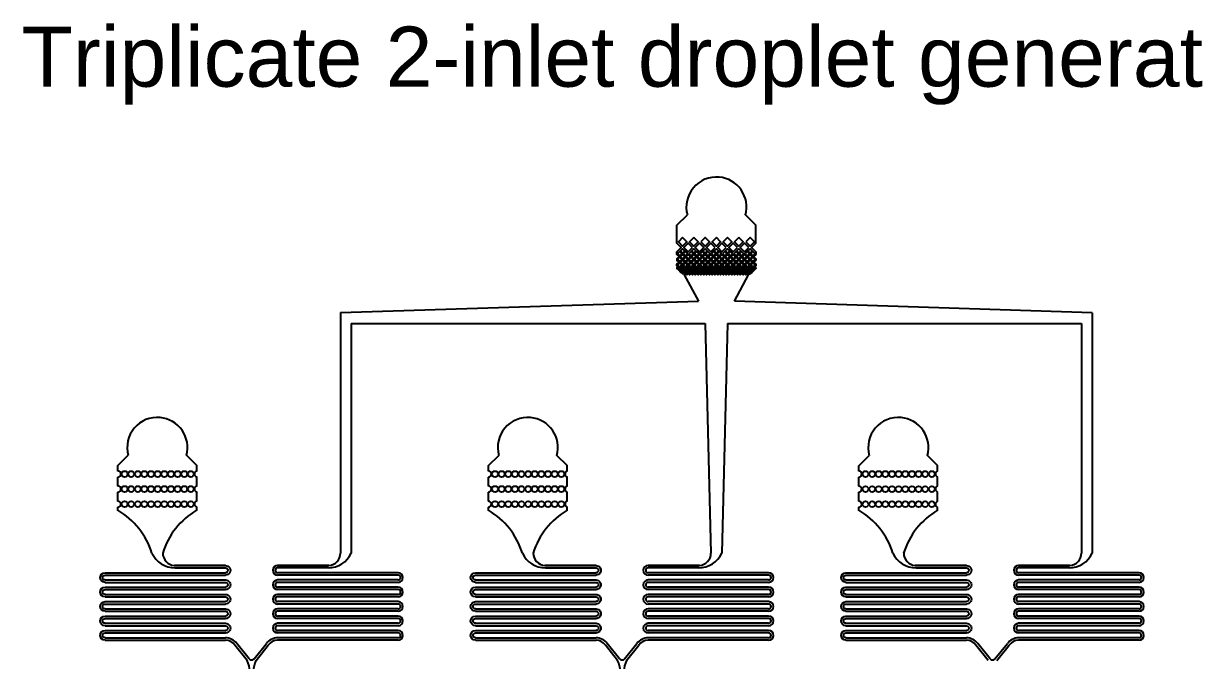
# Model space of a CAD drawing. Header units: inches. Extents: x 1277 to 1304299, y 7085 to 100777.
# Drawn here: x 25077 to 44539, y 20797 to 31375 of the extents above; entities that cross this region are included whole.
import ezdxf

# ---------------------------------------------------------------- set-up
doc = ezdxf.new("R2010")
doc.units = ezdxf.units.IN
doc.header["$MEASUREMENT"] = 0
doc.styles.get("Standard").update_dxf_attribs({"font": 'arial.ttf'})

# ---------------------------------------------------------------- blocks, each defined once
blk = doc.blocks.new('*U2159')
for radius in [79.99998, 39.99999]:
    blk.add_arc((0, 39.99999), radius, 180, 0)
blk = doc.blocks.new('*U2160')
at = {"color": 0, "linetype": 'ByBlock', "lineweight": -2, "transparency": 16777216}
for p in [(0, 0), (239.99994, 0), (479.99988, 0), (719.99982, 0), (959.99976, 0)]:
    blk.add_blockref('*U2159', p, dxfattribs=at)
blk = doc.blocks.new('*U2161')
for radius in [79.99998, 39.99999]:
    blk.add_arc((0, -39.99999), radius, 0, 180)
blk = doc.blocks.new('*U2162')
at = {"color": 0, "linetype": 'ByBlock', "lineweight": -2, "transparency": 16777216}
for p in [(0, 0), (239.99994, 0), (479.99988, 0), (719.99982, 0), (959.99976, 0)]:
    blk.add_blockref('*U2161', p, dxfattribs=at)
blk = doc.blocks.new('*U2154')
for radius in [79.99998, 39.99999]:
    blk.add_arc((0, 39.99999), radius, 180, 0)
blk = doc.blocks.new('*U2155')
at = {"color": 0, "linetype": 'ByBlock', "lineweight": -2, "transparency": 16777216}
for p in [(0, 0), (239.99994, 0), (479.99988, 0), (719.99982, 0), (959.99976, 0)]:
    blk.add_blockref('*U2154', p, dxfattribs=at)
blk = doc.blocks.new('*U2156')
for radius in [79.99998, 39.99999]:
    blk.add_arc((0, -39.99999), radius, 0, 180)
blk = doc.blocks.new('*U2157')
at = {"color": 0, "linetype": 'ByBlock', "lineweight": -2, "transparency": 16777216}
for p in [(0, 0), (239.99994, 0), (479.99988, 0), (719.99982, 0), (959.99976, 0)]:
    blk.add_blockref('*U2156', p, dxfattribs=at)
blk = doc.blocks.new('*U2198')
for radius in [79.99998, 39.99999]:
    blk.add_arc((0, 39.99999), radius, 180, 0)
blk = doc.blocks.new('*U2165')
at = {"color": 0, "linetype": 'ByBlock', "lineweight": -2, "transparency": 16777216}
for p in [(0, 0), (239.99994, 0), (479.99988, 0), (719.99982, 0), (959.99976, 0)]:
    blk.add_blockref('*U2198', p, dxfattribs=at)
blk = doc.blocks.new('*U2184')
for radius in [79.99998, 39.99999]:
    blk.add_arc((0, -39.99999), radius, 0, 180)
blk = doc.blocks.new('*U2185')
at = {"color": 0, "linetype": 'ByBlock', "lineweight": -2, "transparency": 16777216}
for p in [(0, 0), (239.99994, 0), (479.99988, 0), (719.99982, 0), (959.99976, 0)]:
    blk.add_blockref('*U2184', p, dxfattribs=at)
blk = doc.blocks.new('*U2193')
for radius in [79.99998, 39.99999]:
    blk.add_arc((0, 39.99999), radius, 180, 0)
blk = doc.blocks.new('*U2194')
at = {"color": 0, "linetype": 'ByBlock', "lineweight": -2, "transparency": 16777216}
for p in [(0, 0), (239.99994, 0), (479.99988, 0), (719.99982, 0), (959.99976, 0)]:
    blk.add_blockref('*U2193', p, dxfattribs=at)
blk = doc.blocks.new('*U2195')
for radius in [79.99998, 39.99999]:
    blk.add_arc((0, -39.99999), radius, 0, 180)
blk = doc.blocks.new('*U2196')
at = {"color": 0, "linetype": 'ByBlock', "lineweight": -2, "transparency": 16777216}
for p in [(0, 0), (239.99994, 0), (479.99988, 0), (719.99982, 0), (959.99976, 0)]:
    blk.add_blockref('*U2195', p, dxfattribs=at)
blk = doc.blocks.new('*U2176')
for radius in [79.99998, 39.99999]:
    blk.add_arc((0, 39.99999), radius, 180, 0)
blk = doc.blocks.new('*U2177')
at = {"color": 0, "linetype": 'ByBlock', "lineweight": -2, "transparency": 16777216}
for p in [(0, 0), (239.99994, 0), (479.99988, 0), (719.99982, 0), (959.99976, 0)]:
    blk.add_blockref('*U2176', p, dxfattribs=at)
blk = doc.blocks.new('*U2178')
for radius in [79.99998, 39.99999]:
    blk.add_arc((0, -39.99999), radius, 0, 180)
blk = doc.blocks.new('*U2150')
at = {"color": 0, "linetype": 'ByBlock', "lineweight": -2, "transparency": 16777216}
for p in [(0, 0), (239.99994, 0), (479.99988, 0), (719.99982, 0), (959.99976, 0)]:
    blk.add_blockref('*U2178', p, dxfattribs=at)
blk = doc.blocks.new('*U2171')
for radius in [79.99998, 39.99999]:
    blk.add_arc((0, 39.99999), radius, 180, 0)
blk = doc.blocks.new('*U2172')
at = {"color": 0, "linetype": 'ByBlock', "lineweight": -2, "transparency": 16777216}
for p in [(0, 0), (239.99994, 0), (479.99988, 0), (719.99982, 0), (959.99976, 0)]:
    blk.add_blockref('*U2171', p, dxfattribs=at)
blk = doc.blocks.new('*U2173')
for radius in [79.99998, 39.99999]:
    blk.add_arc((0, -39.99999), radius, 0, 180)
blk = doc.blocks.new('*U2174')
at = {"color": 0, "linetype": 'ByBlock', "lineweight": -2, "transparency": 16777216}
for p in [(0, 0), (239.99994, 0), (479.99988, 0), (719.99982, 0), (959.99976, 0)]:
    blk.add_blockref('*U2173', p, dxfattribs=at)

msp = doc.modelspace()

# ---------------------------------------------------------------- linework, layer by layer
for p, q in [((37132, 27447), (37097, 27411)), ((37226, 27447), (37190, 27411)), ((35919, 27353), (35919, 27376)), ((37097, 27411), (37132, 27376)), ((37179, 27400), (37144, 27365)), ((37144, 27365), (37179, 27329)), ((37190, 27411), (37226, 27376)), ((37226, 27307), (37226, 27318)), ((37226, 27318), (37226, 27307)), ((36038, 27203), (36275, 26764)), ((36875, 26764), (37107, 27203)), ((30336, 26574), (36275, 26764)), ((42809, 26573), (36875, 26764)), ((30336, 26574), (30336, 22582)), ((42809, 26573), (42809, 22581)), ((30516, 26393), (36387, 26393)), ((30516, 26393), (30516, 22582)), ((36387, 26393), (36482, 22582)), ((36758, 26393), (36663, 22582)), ((36758, 26393), (42629, 26393)), ((42629, 26393), (42629, 22581)), ((26644, 23694), (26644, 23844)), ((27951, 23692), (27951, 23846)), ((32790, 23694), (32790, 23844)), ((34097, 23692), (34097, 23845)), ((38937, 23693), (38937, 23843)), ((40244, 23691), (40244, 23845)), ((26644, 23444), (26644, 23594)), ((27951, 23442), (27951, 23596)), ((32790, 23444), (32790, 23594)), ((34097, 23442), (34097, 23595)), ((38937, 23443), (38937, 23593)), ((40244, 23441), (40244, 23595)), ((26644, 23291), (26644, 23344)), ((27951, 23291), (27951, 23346)), ((32790, 23291), (32790, 23344)), ((34097, 23291), (34097, 23345)), ((38937, 23291), (38937, 23343)), ((40244, 23291), (40244, 23345)), ((26430, 22255), (28430, 22255)), ((26430, 22215), (28430, 22215)), ((27592, 22335), (28430, 22335)), ((30131, 22335), (29293, 22335)), ((31293, 22255), (29293, 22255)), ((31293, 22215), (29293, 22215)), ((32576, 22255), (34576, 22255)), ((32576, 22215), (34576, 22215)), ((33738, 22335), (34576, 22335)), ((36278, 22335), (35440, 22335)), ((37440, 22255), (35440, 22255)), ((37440, 22215), (35440, 22215)), ((38723, 22255), (40723, 22255)), ((38723, 22215), (40723, 22215)), ((39885, 22335), (40723, 22335)), ((42424, 22335), (41586, 22335)), ((43586, 22255), (41586, 22255)), ((43586, 22215), (41586, 22215)), ((26430, 22135), (28430, 22135)), ((26430, 22095), (28430, 22095)), ((26430, 22015), (28430, 22015)), ((31293, 22135), (29293, 22135)), ((31293, 22095), (29293, 22095)), ((31293, 22015), (29293, 22015)), ((32576, 22135), (34576, 22135)), ((32576, 22095), (34576, 22095)), ((32576, 22015), (34576, 22015)), ((37440, 22135), (35440, 22135)), ((37440, 22095), (35440, 22095)), ((37440, 22015), (35440, 22015)), ((38723, 22135), (40723, 22135)), ((38723, 22095), (40723, 22095)), ((38723, 22015), (40723, 22015)), ((43586, 22135), (41586, 22135)), ((43586, 22095), (41586, 22095)), ((43586, 22015), (41586, 22015)), ((26430, 21975), (28430, 21975)), ((26430, 21895), (28430, 21895)), ((26430, 21855), (28430, 21855)), ((31293, 21975), (29293, 21975)), ((31293, 21895), (29293, 21895)), ((31293, 21855), (29293, 21855)), ((32576, 21975), (34576, 21975)), ((32576, 21895), (34576, 21895)), ((32576, 21855), (34576, 21855)), ((37440, 21975), (35440, 21975)), ((37440, 21895), (35440, 21895)), ((37440, 21855), (35440, 21855)), ((38723, 21975), (40723, 21975)), ((38723, 21895), (40723, 21895)), ((38723, 21855), (40723, 21855)), ((43586, 21975), (41586, 21975)), ((43586, 21895), (41586, 21895)), ((43586, 21855), (41586, 21855)), ((26430, 21775), (28430, 21775)), ((26430, 21735), (28430, 21735)), ((26430, 21655), (28430, 21655)), ((26430, 21615), (28430, 21615)), ((31293, 21775), (29293, 21775)), ((31293, 21735), (29293, 21735)), ((31293, 21655), (29293, 21655)), ((31293, 21615), (29293, 21615)), ((32576, 21775), (34576, 21775)), ((32576, 21735), (34576, 21735)), ((32576, 21655), (34576, 21655)), ((32576, 21615), (34576, 21615)), ((37440, 21775), (35440, 21775)), ((37440, 21735), (35440, 21735)), ((37440, 21655), (35440, 21655)), ((37440, 21615), (35440, 21615)), ((38723, 21775), (40723, 21775)), ((38723, 21735), (40723, 21735)), ((38723, 21655), (40723, 21655)), ((38723, 21615), (40723, 21615)), ((43586, 21775), (41586, 21775)), ((43586, 21735), (41586, 21735)), ((43586, 21655), (41586, 21655)), ((43586, 21615), (41586, 21615)), ((26430, 21535), (28430, 21535)), ((26430, 21495), (28430, 21495)), ((26430, 21415), (28430, 21415)), ((31293, 21535), (29293, 21535)), ((31293, 21495), (29293, 21495)), ((31293, 21415), (29293, 21415)), ((32576, 21535), (34576, 21535)), ((32576, 21495), (34576, 21495)), ((32576, 21415), (34576, 21415)), ((37440, 21535), (35440, 21535)), ((37440, 21495), (35440, 21495)), ((37440, 21415), (35440, 21415)), ((38723, 21535), (40723, 21535)), ((38723, 21495), (40723, 21495)), ((38723, 21415), (40723, 21415)), ((43586, 21535), (41586, 21535)), ((43586, 21495), (41586, 21495)), ((43586, 21415), (41586, 21415)), ((26430, 21375), (28430, 21375)), ((26430, 21295), (28430, 21295)), ((26430, 21255), (28430, 21255)), ((31293, 21375), (29293, 21375)), ((31293, 21295), (29293, 21295)), ((31293, 21255), (29293, 21255)), ((32576, 21375), (34576, 21375)), ((32576, 21295), (34576, 21295)), ((32576, 21255), (34576, 21255)), ((37440, 21375), (35440, 21375)), ((37440, 21295), (35440, 21295)), ((37440, 21255), (35440, 21255)), ((38723, 21375), (40723, 21375)), ((38723, 21295), (40723, 21295)), ((38723, 21255), (40723, 21255)), ((43586, 21375), (41586, 21375)), ((43586, 21295), (41586, 21295)), ((43586, 21255), (41586, 21255)), ((26430, 21175), (28430, 21175)), ((26430, 21135), (28430, 21135)), ((28788, 20798), (28584, 21051)), ((28821, 20826), (28616, 21079)), ((28902, 20826), (29107, 21079)), ((28935, 20798), (29139, 21051)), ((31293, 21175), (29293, 21175)), ((31293, 21135), (29293, 21135)), ((32576, 21175), (34576, 21175)), ((32576, 21135), (34576, 21135)), ((34935, 20797), (34731, 21051)), ((34967, 20825), (34763, 21079)), ((35049, 20825), (35253, 21079)), ((35081, 20797), (35286, 21051)), ((37440, 21175), (35440, 21175)), ((37440, 21135), (35440, 21135)), ((38723, 21175), (40723, 21175)), ((38723, 21135), (40723, 21135)), ((41082, 20797), (40877, 21051)), ((41114, 20825), (40909, 21079)), ((41195, 20825), (41400, 21079)), ((41228, 20797), (41432, 21051)), ((43586, 21175), (41586, 21175)), ((43586, 21135), (41586, 21135))]:
    msp.add_line(p, q)
for points in [[(37057, 28196, 0.465138), (36619, 28823, 0.521789), (36091, 28196)], [(27781, 24205, 0.465138), (27344, 24832, 0.521789), (26815, 24205)], [(33928, 24204, 0.465138), (33490, 24832, 0.521789), (32962, 24204)], [(40075, 24204, 0.465138), (39637, 24831, 0.521789), (39109, 24204)]]:
    msp.add_lwpolyline(points, format="xyb")
for points in [[(35919, 27585), (35990, 27656), (35919, 27727), (35919, 28024), (36091, 28196)], [(37226, 27585), (37226, 27540), (37226, 27585), (37155, 27656), (37226, 27727), (37226, 28027), (37057, 28196)], [(35919, 27585), (35919, 27540), (35919, 27585)], [(35919, 27540), (35954, 27505), (35919, 27469), (35919, 27447)], [(37226, 27540), (37190, 27505), (37226, 27469)], [(35919, 27318), (35937, 27336), (35919, 27353)], [(35919, 27318), (35919, 27307), (35937, 27289), (35984, 27241)], [(37226, 27307), (37161, 27242), (37123, 27215), (37127, 27219), (37109, 27237), (37091, 27219), (37107, 27203)], [(37226, 27353), (37208, 27336), (37226, 27318)], [(36038, 27203), (36053, 27219), (36036, 27237), (36018, 27219), (36022, 27215)], [(26644, 23944), (26644, 24033), (26815, 24205)], [(27951, 23942), (27951, 24035), (27781, 24205)], [(32790, 23944), (32790, 24033), (32962, 24204)], [(34097, 23942), (34097, 24035), (33928, 24204)], [(38937, 23943), (38937, 24032), (39109, 24204)], [(40244, 23941), (40244, 24035), (40075, 24204)], [(27580, 22375), (28430, 22375), (27580, 22375)], [(30143, 22375), (29293, 22375), (30143, 22375)], [(33727, 22375), (34576, 22375), (33727, 22375)], [(36290, 22375), (35440, 22375), (36290, 22375)], [(39873, 22375), (40723, 22375), (39873, 22375)], [(42436, 22375), (41586, 22375), (42436, 22375)]]:
    msp.add_lwpolyline(points)
for points in [[(36012, 27820), (35942, 27749), (36012, 27679), (36083, 27749)], [(36176, 27656), (36106, 27727), (36035, 27656), (36106, 27585)], [(36199, 27820), (36128, 27749), (36199, 27679), (36270, 27749)], [(36292, 27727), (36222, 27656), (36292, 27585), (36363, 27656)], [(36315, 27749), (36386, 27679), (36457, 27749), (36386, 27820)], [(36550, 27656), (36479, 27727), (36408, 27656), (36479, 27585)], [(36572, 27820), (36502, 27749), (36572, 27679), (36643, 27749)], [(36737, 27656), (36666, 27727), (36595, 27656), (36666, 27585)], [(36759, 27820), (36688, 27749), (36759, 27679), (36830, 27749)], [(36923, 27656), (36852, 27727), (36782, 27656), (36852, 27585)], [(36946, 27820), (36875, 27749), (36946, 27679), (37017, 27749)], [(37110, 27656), (37039, 27727), (36968, 27656), (37039, 27585)], [(37062, 27749), (37132, 27679), (37203, 27749), (37132, 27820)], [(35919, 27376), (35954, 27411), (35919, 27376), (35954, 27411), (35919, 27447), (35954, 27411)], [(35930, 27551), (35966, 27516), (36001, 27551), (35966, 27587)], [(35930, 27458), (35966, 27423), (36001, 27458), (35966, 27493)], [(36012, 27563), (36048, 27598), (36012, 27633), (35977, 27598)], [(36012, 27469), (36048, 27505), (36012, 27540), (35977, 27505)], [(36012, 27447), (35977, 27411), (36012, 27376), (36048, 27411), (36012, 27447), (36048, 27411), (36012, 27376), (35977, 27411)], [(35977, 27411), (36012, 27376), (36048, 27411), (36012, 27447)], [(36024, 27551), (36059, 27516), (36094, 27551), (36059, 27587)], [(36024, 27458), (36059, 27423), (36094, 27458), (36059, 27493)], [(36106, 27469), (36141, 27505), (36106, 27540), (36070, 27505)], [(36106, 27447), (36070, 27411), (36106, 27376), (36141, 27411), (36106, 27447), (36141, 27411), (36106, 27376), (36070, 27411)], [(36070, 27411), (36106, 27376), (36141, 27411), (36106, 27447)], [(36117, 27551), (36152, 27516), (36188, 27551), (36152, 27587)], [(36117, 27458), (36152, 27423), (36188, 27458), (36152, 27493)], [(36199, 27563), (36234, 27598), (36199, 27633), (36164, 27598)], [(36199, 27469), (36234, 27505), (36199, 27540), (36164, 27505)], [(36199, 27447), (36164, 27411), (36199, 27376), (36234, 27411), (36199, 27447), (36234, 27411), (36199, 27376), (36164, 27411)], [(36164, 27411), (36199, 27376), (36234, 27411), (36199, 27447)], [(36210, 27551), (36246, 27516), (36281, 27551), (36246, 27587)], [(36246, 27423), (36281, 27458), (36246, 27493), (36210, 27458)], [(36292, 27469), (36328, 27505), (36292, 27540), (36257, 27505)], [(36257, 27411), (36292, 27376), (36328, 27411), (36292, 27447), (36257, 27411), (36292, 27447), (36328, 27411), (36292, 27376)], [(36292, 27376), (36328, 27411), (36292, 27447), (36257, 27411)], [(36304, 27551), (36339, 27516), (36374, 27551), (36339, 27587)], [(36339, 27423), (36374, 27458), (36339, 27493), (36304, 27458)], [(36386, 27563), (36421, 27598), (36386, 27633), (36350, 27598)], [(36386, 27469), (36421, 27505), (36386, 27540), (36350, 27505)], [(36350, 27411), (36386, 27376), (36421, 27411), (36386, 27447), (36350, 27411), (36386, 27447), (36421, 27411), (36386, 27376)], [(36386, 27376), (36421, 27411), (36386, 27447), (36350, 27411)], [(36397, 27551), (36432, 27516), (36468, 27551), (36432, 27587)], [(36397, 27458), (36432, 27423), (36468, 27458), (36432, 27493)], [(36479, 27469), (36514, 27505), (36479, 27540), (36444, 27505)], [(36479, 27447), (36444, 27411), (36479, 27376), (36514, 27411), (36479, 27447), (36514, 27411), (36479, 27376), (36444, 27411)], [(36444, 27411), (36479, 27376), (36514, 27411), (36479, 27447)], [(36490, 27551), (36526, 27516), (36561, 27551), (36526, 27587)], [(36490, 27458), (36526, 27423), (36561, 27458), (36526, 27493)], [(36572, 27563), (36608, 27598), (36572, 27633), (36537, 27598)], [(36572, 27469), (36608, 27505), (36572, 27540), (36537, 27505)], [(36572, 27447), (36537, 27411), (36572, 27376), (36608, 27411), (36572, 27447), (36608, 27411), (36572, 27376), (36537, 27411)], [(36537, 27411), (36572, 27376), (36608, 27411), (36572, 27447)], [(36584, 27551), (36619, 27516), (36654, 27551), (36619, 27587)], [(36584, 27458), (36619, 27423), (36654, 27458), (36619, 27493)], [(36666, 27469), (36701, 27505), (36666, 27540), (36630, 27505)], [(36666, 27447), (36630, 27411), (36666, 27376), (36701, 27411), (36666, 27447), (36701, 27411), (36666, 27376), (36630, 27411)], [(36630, 27411), (36666, 27376), (36701, 27411), (36666, 27447)], [(36677, 27551), (36712, 27516), (36748, 27551), (36712, 27587)], [(36677, 27458), (36712, 27423), (36748, 27458), (36712, 27493)], [(36759, 27563), (36795, 27598), (36759, 27633), (36724, 27598)], [(36759, 27469), (36795, 27505), (36759, 27540), (36724, 27505)], [(36759, 27447), (36724, 27411), (36759, 27376), (36795, 27411), (36759, 27447), (36795, 27411), (36759, 27376), (36724, 27411)], [(36724, 27411), (36759, 27376), (36795, 27411), (36759, 27447)], [(36770, 27551), (36806, 27516), (36841, 27551), (36806, 27587)], [(36770, 27458), (36806, 27423), (36841, 27458), (36806, 27493)], [(36852, 27469), (36888, 27505), (36852, 27540), (36817, 27505)], [(36852, 27447), (36817, 27411), (36852, 27376), (36888, 27411), (36852, 27447), (36888, 27411), (36852, 27376), (36817, 27411)], [(36817, 27411), (36852, 27376), (36888, 27411), (36852, 27447)], [(36864, 27551), (36899, 27516), (36935, 27551), (36899, 27587)], [(36864, 27458), (36899, 27423), (36935, 27458), (36899, 27493)], [(36946, 27563), (36981, 27598), (36946, 27633), (36910, 27598)], [(36946, 27469), (36981, 27505), (36946, 27540), (36910, 27505)], [(36946, 27447), (36910, 27411), (36946, 27376), (36981, 27411), (36946, 27447), (36981, 27411), (36946, 27376), (36910, 27411)], [(36910, 27411), (36946, 27376), (36981, 27411), (36946, 27447)], [(36957, 27551), (36992, 27516), (37028, 27551), (36992, 27587)], [(36957, 27458), (36992, 27423), (37028, 27458), (36992, 27493)], [(37039, 27469), (37075, 27505), (37039, 27540), (37004, 27505)], [(37039, 27447), (37004, 27411), (37039, 27376), (37075, 27411), (37039, 27447), (37075, 27411), (37039, 27376), (37004, 27411)], [(37004, 27411), (37039, 27376), (37075, 27411), (37039, 27447)], [(37050, 27551), (37086, 27516), (37121, 27551), (37086, 27587)], [(37050, 27458), (37086, 27423), (37121, 27458), (37086, 27493)], [(37132, 27563), (37168, 27598), (37132, 27633), (37097, 27598)], [(37132, 27469), (37168, 27505), (37132, 27540), (37097, 27505)], [(37132, 27376), (37097, 27411), (37132, 27447), (37097, 27411), (37132, 27376), (37168, 27411), (37132, 27376), (37168, 27411), (37132, 27447), (37168, 27411)], [(37144, 27551), (37179, 27516), (37215, 27551), (37179, 27587)], [(37144, 27458), (37179, 27423), (37215, 27458), (37179, 27493)], [(37226, 27376), (37190, 27411), (37226, 27447), (37190, 27411), (37226, 27376), (37226, 27353)], [(37226, 27447), (37226, 27469)], [(35925, 27312), (35942, 27295), (35960, 27312), (35942, 27330)], [(35966, 27400), (35930, 27365), (35966, 27329), (36001, 27365), (35966, 27400), (36001, 27365), (35966, 27329), (35930, 27365)], [(35930, 27365), (35966, 27329), (36001, 27365), (35966, 27400)], [(35948, 27289), (35966, 27271), (35983, 27289), (35966, 27307)], [(35971, 27312), (35989, 27295), (36007, 27312), (35989, 27330)], [(35971, 27266), (35989, 27248), (36007, 27266), (35989, 27283)], [(35995, 27336), (36012, 27318), (36030, 27336), (36012, 27353)], [(35995, 27289), (36012, 27271), (36030, 27289), (36012, 27307)], [(35995, 27242), (36012, 27225), (36030, 27242), (36012, 27260)], [(36018, 27312), (36036, 27295), (36053, 27312), (36036, 27330)], [(36018, 27266), (36036, 27248), (36053, 27266), (36036, 27283)], [(36059, 27400), (36024, 27365), (36059, 27329), (36094, 27365), (36059, 27400), (36094, 27365), (36059, 27329), (36024, 27365)], [(36024, 27365), (36059, 27329), (36094, 27365), (36059, 27400)], [(36041, 27289), (36059, 27271), (36077, 27289), (36059, 27307)], [(36041, 27242), (36059, 27225), (36077, 27242), (36059, 27260)], [(36065, 27312), (36082, 27295), (36100, 27312), (36082, 27330)], [(36065, 27266), (36082, 27248), (36100, 27266), (36082, 27283)], [(36088, 27336), (36106, 27318), (36123, 27336), (36106, 27353)], [(36088, 27289), (36106, 27271), (36123, 27289), (36106, 27307)], [(36088, 27242), (36106, 27225), (36123, 27242), (36106, 27260)], [(36111, 27312), (36129, 27295), (36147, 27312), (36129, 27330)], [(36111, 27266), (36129, 27248), (36147, 27266), (36129, 27283)], [(36152, 27400), (36117, 27365), (36152, 27329), (36188, 27365), (36152, 27400), (36188, 27365), (36152, 27329), (36117, 27365)], [(36117, 27365), (36152, 27329), (36188, 27365), (36152, 27400)], [(36135, 27289), (36152, 27271), (36170, 27289), (36152, 27307)], [(36135, 27242), (36152, 27225), (36170, 27242), (36152, 27260)], [(36158, 27312), (36176, 27295), (36193, 27312), (36176, 27330)], [(36158, 27266), (36176, 27248), (36193, 27266), (36176, 27283)], [(36181, 27336), (36199, 27318), (36217, 27336), (36199, 27353)], [(36181, 27289), (36199, 27271), (36217, 27289), (36199, 27307)], [(36181, 27242), (36199, 27225), (36217, 27242), (36199, 27260)], [(36205, 27312), (36222, 27295), (36240, 27312), (36222, 27330)], [(36205, 27266), (36222, 27248), (36240, 27266), (36222, 27283)], [(36246, 27400), (36210, 27365), (36246, 27329), (36281, 27365), (36246, 27400), (36281, 27365), (36246, 27329), (36210, 27365)], [(36210, 27365), (36246, 27329), (36281, 27365), (36246, 27400)], [(36228, 27289), (36246, 27271), (36263, 27289), (36246, 27307)], [(36228, 27242), (36246, 27225), (36263, 27242), (36246, 27260)], [(36251, 27312), (36269, 27295), (36287, 27312), (36269, 27330)], [(36251, 27266), (36269, 27248), (36287, 27266), (36269, 27283)], [(36275, 27336), (36292, 27318), (36310, 27336), (36292, 27353)], [(36275, 27289), (36292, 27271), (36310, 27289), (36292, 27307)], [(36275, 27242), (36292, 27225), (36310, 27242), (36292, 27260)], [(36298, 27312), (36316, 27295), (36333, 27312), (36316, 27330)], [(36298, 27266), (36316, 27248), (36333, 27266), (36316, 27283)], [(36304, 27365), (36339, 27329), (36374, 27365), (36339, 27400), (36304, 27365), (36339, 27400), (36374, 27365), (36339, 27329)], [(36339, 27329), (36374, 27365), (36339, 27400), (36304, 27365)], [(36321, 27289), (36339, 27271), (36357, 27289), (36339, 27307)], [(36321, 27242), (36339, 27225), (36357, 27242), (36339, 27260)], [(36345, 27312), (36362, 27295), (36380, 27312), (36362, 27330)], [(36345, 27266), (36362, 27248), (36380, 27266), (36362, 27283)], [(36368, 27336), (36386, 27318), (36403, 27336), (36386, 27353)], [(36368, 27289), (36386, 27271), (36403, 27289), (36386, 27307)], [(36368, 27242), (36386, 27225), (36403, 27242), (36386, 27260)], [(36391, 27312), (36409, 27295), (36427, 27312), (36409, 27330)], [(36391, 27266), (36409, 27248), (36427, 27266), (36409, 27283)], [(36397, 27365), (36432, 27329), (36468, 27365), (36432, 27400), (36397, 27365), (36432, 27400), (36468, 27365), (36432, 27329)], [(36432, 27329), (36468, 27365), (36432, 27400), (36397, 27365)], [(36415, 27289), (36432, 27271), (36450, 27289), (36432, 27307)], [(36415, 27242), (36432, 27225), (36450, 27242), (36432, 27260)], [(36438, 27312), (36456, 27295), (36473, 27312), (36456, 27330)], [(36438, 27266), (36456, 27248), (36473, 27266), (36456, 27283)], [(36461, 27336), (36479, 27318), (36497, 27336), (36479, 27353)], [(36461, 27289), (36479, 27271), (36497, 27289), (36479, 27307)], [(36461, 27242), (36479, 27225), (36497, 27242), (36479, 27260)], [(36485, 27312), (36502, 27295), (36520, 27312), (36502, 27330)], [(36485, 27266), (36502, 27248), (36520, 27266), (36502, 27283)], [(36526, 27400), (36490, 27365), (36526, 27329), (36561, 27365), (36526, 27400), (36561, 27365), (36526, 27329), (36490, 27365)], [(36490, 27365), (36526, 27329), (36561, 27365), (36526, 27400)], [(36508, 27289), (36526, 27271), (36543, 27289), (36526, 27307)], [(36508, 27242), (36526, 27225), (36543, 27242), (36526, 27260)], [(36531, 27312), (36549, 27295), (36567, 27312), (36549, 27330)], [(36531, 27266), (36549, 27248), (36567, 27266), (36549, 27283)], [(36555, 27336), (36572, 27318), (36590, 27336), (36572, 27353)], [(36555, 27289), (36572, 27271), (36590, 27289), (36572, 27307)], [(36555, 27242), (36572, 27225), (36590, 27242), (36572, 27260)], [(36578, 27312), (36596, 27295), (36613, 27312), (36596, 27330)], [(36578, 27266), (36596, 27248), (36613, 27266), (36596, 27283)], [(36619, 27400), (36584, 27365), (36619, 27329), (36654, 27365), (36619, 27400), (36654, 27365), (36619, 27329), (36584, 27365)], [(36584, 27365), (36619, 27329), (36654, 27365), (36619, 27400)], [(36601, 27289), (36619, 27271), (36637, 27289), (36619, 27307)], [(36601, 27242), (36619, 27225), (36637, 27242), (36619, 27260)], [(36625, 27312), (36642, 27295), (36660, 27312), (36642, 27330)], [(36625, 27266), (36642, 27248), (36660, 27266), (36642, 27283)], [(36648, 27336), (36666, 27318), (36683, 27336), (36666, 27353)], [(36648, 27289), (36666, 27271), (36683, 27289), (36666, 27307)], [(36648, 27242), (36666, 27225), (36683, 27242), (36666, 27260)], [(36671, 27312), (36689, 27295), (36707, 27312), (36689, 27330)], [(36671, 27266), (36689, 27248), (36707, 27266), (36689, 27283)], [(36712, 27400), (36677, 27365), (36712, 27329), (36748, 27365), (36712, 27400), (36748, 27365), (36712, 27329), (36677, 27365)], [(36677, 27365), (36712, 27329), (36748, 27365), (36712, 27400)], [(36695, 27289), (36712, 27271), (36730, 27289), (36712, 27307)], [(36695, 27242), (36712, 27225), (36730, 27242), (36712, 27260)], [(36718, 27312), (36736, 27295), (36753, 27312), (36736, 27330)], [(36718, 27266), (36736, 27248), (36753, 27266), (36736, 27283)], [(36741, 27336), (36759, 27318), (36777, 27336), (36759, 27353)], [(36741, 27289), (36759, 27271), (36777, 27289), (36759, 27307)], [(36741, 27242), (36759, 27225), (36777, 27242), (36759, 27260)], [(36765, 27312), (36782, 27295), (36800, 27312), (36782, 27330)], [(36765, 27266), (36782, 27248), (36800, 27266), (36782, 27283)], [(36806, 27400), (36770, 27365), (36806, 27329), (36841, 27365), (36806, 27400), (36841, 27365), (36806, 27329), (36770, 27365)], [(36770, 27365), (36806, 27329), (36841, 27365), (36806, 27400)], [(36788, 27289), (36806, 27271), (36823, 27289), (36806, 27307)], [(36788, 27242), (36806, 27225), (36823, 27242), (36806, 27260)], [(36811, 27312), (36829, 27295), (36847, 27312), (36829, 27330)], [(36811, 27266), (36829, 27248), (36847, 27266), (36829, 27283)], [(36835, 27336), (36852, 27318), (36870, 27336), (36852, 27353)], [(36835, 27289), (36852, 27271), (36870, 27289), (36852, 27307)], [(36835, 27242), (36852, 27225), (36870, 27242), (36852, 27260)], [(36858, 27312), (36876, 27295), (36893, 27312), (36876, 27330)], [(36858, 27266), (36876, 27248), (36893, 27266), (36876, 27283)], [(36899, 27400), (36864, 27365), (36899, 27329), (36935, 27365), (36899, 27400), (36935, 27365), (36899, 27329), (36864, 27365)], [(36864, 27365), (36899, 27329), (36935, 27365), (36899, 27400)], [(36881, 27289), (36899, 27271), (36917, 27289), (36899, 27307)], [(36881, 27242), (36899, 27225), (36917, 27242), (36899, 27260)], [(36905, 27312), (36922, 27295), (36940, 27312), (36922, 27330)], [(36905, 27266), (36922, 27248), (36940, 27266), (36922, 27283)], [(36928, 27336), (36946, 27318), (36963, 27336), (36946, 27353)], [(36928, 27289), (36946, 27271), (36963, 27289), (36946, 27307)], [(36928, 27242), (36946, 27225), (36963, 27242), (36946, 27260)], [(36951, 27312), (36969, 27295), (36987, 27312), (36969, 27330)], [(36951, 27266), (36969, 27248), (36987, 27266), (36969, 27283)], [(36992, 27400), (36957, 27365), (36992, 27329), (37028, 27365), (36992, 27400), (37028, 27365), (36992, 27329), (36957, 27365)], [(36957, 27365), (36992, 27329), (37028, 27365), (36992, 27400)], [(36975, 27289), (36992, 27271), (37010, 27289), (36992, 27307)], [(36975, 27242), (36992, 27225), (37010, 27242), (36992, 27260)], [(36998, 27312), (37016, 27295), (37034, 27312), (37016, 27330)], [(36998, 27266), (37016, 27248), (37034, 27266), (37016, 27283)], [(37021, 27336), (37039, 27318), (37057, 27336), (37039, 27353)], [(37021, 27289), (37039, 27271), (37057, 27289), (37039, 27307)], [(37021, 27242), (37039, 27225), (37057, 27242), (37039, 27260)], [(37045, 27312), (37062, 27295), (37080, 27312), (37062, 27330)], [(37045, 27266), (37062, 27248), (37080, 27266), (37062, 27283)], [(37086, 27400), (37050, 27365), (37086, 27329), (37121, 27365), (37086, 27400), (37121, 27365), (37086, 27329), (37050, 27365)], [(37050, 27365), (37086, 27329), (37121, 27365), (37086, 27400)], [(37068, 27289), (37086, 27271), (37104, 27289), (37086, 27307)], [(37068, 27242), (37086, 27225), (37104, 27242), (37086, 27260)], [(37091, 27312), (37109, 27295), (37127, 27312), (37109, 27330)], [(37091, 27266), (37109, 27248), (37127, 27266), (37109, 27283)], [(37115, 27336), (37132, 27318), (37150, 27336), (37132, 27353)], [(37115, 27289), (37132, 27271), (37150, 27289), (37132, 27307)], [(37115, 27242), (37132, 27225), (37150, 27242), (37132, 27260)], [(37138, 27312), (37156, 27295), (37174, 27312), (37156, 27330)], [(37138, 27266), (37156, 27248), (37174, 27266), (37156, 27283)], [(37179, 27329), (37144, 27365), (37179, 27400), (37144, 27365), (37179, 27329), (37215, 27365), (37179, 27329), (37215, 27365), (37179, 27400), (37215, 27365)], [(37161, 27289), (37179, 27271), (37197, 27289), (37179, 27307)], [(37185, 27312), (37203, 27295), (37220, 27312), (37203, 27330)], [(36065, 27219), (36082, 27201), (36100, 27219), (36082, 27237)], [(36111, 27219), (36129, 27201), (36147, 27219), (36129, 27237)], [(36158, 27219), (36176, 27201), (36193, 27219), (36176, 27237)], [(36205, 27219), (36222, 27201), (36240, 27219), (36222, 27237)], [(36251, 27219), (36269, 27201), (36287, 27219), (36269, 27237)], [(36298, 27219), (36316, 27201), (36333, 27219), (36316, 27237)], [(36345, 27219), (36362, 27201), (36380, 27219), (36362, 27237)], [(36391, 27219), (36409, 27201), (36427, 27219), (36409, 27237)], [(36438, 27219), (36456, 27201), (36473, 27219), (36456, 27237)], [(36485, 27219), (36502, 27201), (36520, 27219), (36502, 27237)], [(36531, 27219), (36549, 27201), (36567, 27219), (36549, 27237)], [(36578, 27219), (36596, 27201), (36613, 27219), (36596, 27237)], [(36625, 27219), (36642, 27201), (36660, 27219), (36642, 27237)], [(36671, 27219), (36689, 27201), (36707, 27219), (36689, 27237)], [(36718, 27219), (36736, 27201), (36753, 27219), (36736, 27237)], [(36765, 27219), (36782, 27201), (36800, 27219), (36782, 27237)], [(36811, 27219), (36829, 27201), (36847, 27219), (36829, 27237)], [(36858, 27219), (36876, 27201), (36893, 27219), (36876, 27237)], [(36905, 27219), (36922, 27201), (36940, 27219), (36922, 27237)], [(36951, 27219), (36969, 27201), (36987, 27219), (36969, 27237)], [(36998, 27219), (37016, 27201), (37034, 27219), (37016, 27237)], [(37045, 27219), (37062, 27201), (37080, 27219), (37062, 27237)]]:
    msp.add_lwpolyline(points, close=True)
for centre in [(26754, 23894), (26864, 23894), (26974, 23894), (27084, 23894), (27194, 23894), (27304, 23894), (27414, 23894), (27524, 23894), (27634, 23894), (27744, 23894), (27854, 23894), (32900, 23894), (33010, 23894), (33120, 23894), (33230, 23894), (33340, 23894), (33450, 23894), (33560, 23894), (33670, 23894), (33780, 23894), (33890, 23894), (34000, 23894), (39047, 23893), (39157, 23893), (39267, 23893), (39377, 23893), (39487, 23893), (39597, 23893), (39707, 23893), (39817, 23893), (39927, 23893), (40037, 23893), (40147, 23893), (26754, 23644), (26864, 23644), (26974, 23644), (27084, 23644), (27194, 23644), (27304, 23644), (27414, 23644), (27524, 23644), (27634, 23644), (27744, 23644), (27854, 23644), (32900, 23644), (33010, 23644), (33120, 23644), (33230, 23644), (33340, 23644), (33450, 23644), (33560, 23644), (33670, 23644), (33780, 23644), (33890, 23644), (34000, 23644), (39047, 23643), (39157, 23643), (39267, 23643), (39377, 23643), (39487, 23643), (39597, 23643), (39707, 23643), (39817, 23643), (39927, 23643), (40037, 23643), (40147, 23643), (26754, 23394), (26864, 23394), (26974, 23394), (27084, 23394), (27194, 23394), (27304, 23394), (27414, 23394), (27524, 23394), (27634, 23394), (27744, 23394), (27854, 23394), (32900, 23394), (33010, 23394), (33120, 23394), (33230, 23394), (33340, 23394), (33450, 23394), (33560, 23394), (33670, 23394), (33780, 23394), (33890, 23394), (34000, 23394), (39047, 23393), (39157, 23393), (39267, 23393), (39377, 23393), (39487, 23393), (39597, 23393), (39707, 23393), (39817, 23393), (39927, 23393), (40037, 23393), (40147, 23393)]:
    msp.add_circle(centre, 50)
for centre, radius, start, end in [((35279, 26196), 1261, 53.9044, 56.0578), ((26644, 23894), 50, 270, 90), ((27964, 23894), 50, 105.3883, 254.6117), ((32790, 23894), 50, 270, 90), ((34110, 23894), 50, 105.3883, 254.6117), ((38937, 23893), 50, 270, 90), ((40257, 23893), 50, 105.3883, 254.6117), ((26644, 23644), 50, 270, 90), ((27964, 23644), 50, 105.3883, 254.6117), ((32790, 23644), 50, 270, 90), ((34110, 23644), 50, 105.3883, 254.6117), ((38937, 23643), 50, 270, 90), ((40257, 23643), 50, 105.3883, 254.6117), ((26644, 23394), 50, 270, 90), ((27964, 23394), 50, 105.3883, 254.6117), ((32790, 23394), 50, 270, 90), ((34110, 23394), 50, 105.3883, 254.6117), ((38937, 23393), 50, 270, 90), ((40257, 23393), 50, 105.3883, 254.6117), ((26004, 22205), 1261, 17.3995, 59.5071), ((28590, 22205), 1261, 120.4929, 162.6005), ((32151, 22205), 1261, 17.3995, 59.5071), ((34737, 22205), 1261, 120.4929, 162.6005), ((38297, 22205), 1261, 17.3995, 59.5071), ((40883, 22205), 1261, 120.4929, 162.6005), ((27592, 22759), 423, 204.6589, 270), ((27600, 22587), 213, 181.3823, 264.5832), ((30131, 22759), 423, 270, 335.3411), ((30129, 22582), 207, 274.0345, 0), ((33738, 22758), 423, 204.6589, 270), ((33747, 22587), 213, 181.3823, 264.5832), ((36278, 22758), 423, 270, 335.3411), ((36275, 22582), 207, 274.0345, 0), ((39885, 22758), 423, 204.6589, 270), ((39893, 22587), 213, 181.3823, 264.5832), ((42424, 22758), 423, 270, 335.3411), ((42422, 22581), 207, 274.0345, 0), ((28425, 20937), 238, 36.6724, 88.873), ((28430, 20952), 184, 32.8367, 90), ((29298, 20937), 238, 91.127, 143.3276), ((29293, 20952), 184, 90, 147.1633), ((34572, 20937), 238, 36.6724, 88.873), ((34576, 20952), 184, 32.8367, 90), ((35445, 20937), 238, 91.127, 143.3276), ((35440, 20952), 184, 90, 147.1633), ((40718, 20936), 238, 36.6724, 88.873), ((40723, 20951), 184, 32.8367, 90), ((41591, 20936), 238, 91.127, 143.3276), ((41586, 20951), 184, 90, 147.1633), ((28862, 20860), 53.5, 220.3679, 319.6321), ((35008, 20860), 53.5, 220.3679, 319.6321), ((41155, 20860), 53.5, 220.3679, 319.6321), ((28423, 20615), 409, 0.142, 26.5056), ((29312, 20612), 421, 153.795, 179.4163), ((34569, 20615), 409, 0.142, 26.5056), ((35459, 20612), 421, 153.795, 179.4163)]:
    msp.add_arc(centre, radius, start, end)

# ---------------------------------------------------------------- block references
at = {"extrusion": (0, 0, -1), "zscale": -1, "rotation": 270}
for name, p in [('*U2157', (-26390, 22175)), ('*U2155', (-28470, 22295)), ('*U2196', (-32536, 22175)), ('*U2194', (-34616, 22295)), ('*U2174', (-38683, 22175)), ('*U2172', (-40763, 22295))]:
    msp.add_blockref(name, p, dxfattribs=at)
at = {"extrusion": (0, 0, -1), "xscale": -1, "zscale": -1, "rotation": 90}
for name, p in [('*U2160', (-29253, 22295)), ('*U2162', (-31333, 22175)), ('*U2165', (-35400, 22295)), ('*U2185', (-37480, 22175)), ('*U2177', (-41546, 22295)), ('*U2150', (-43626, 22175))]:
    msp.add_blockref(name, p, dxfattribs=at)

# ---------------------------------------------------------------- texts
msp.add_text('Triplicate 2-inlet droplet generator', height=997.7).set_placement((25046, 30325))

doc.saveas('drawing.dxf')
